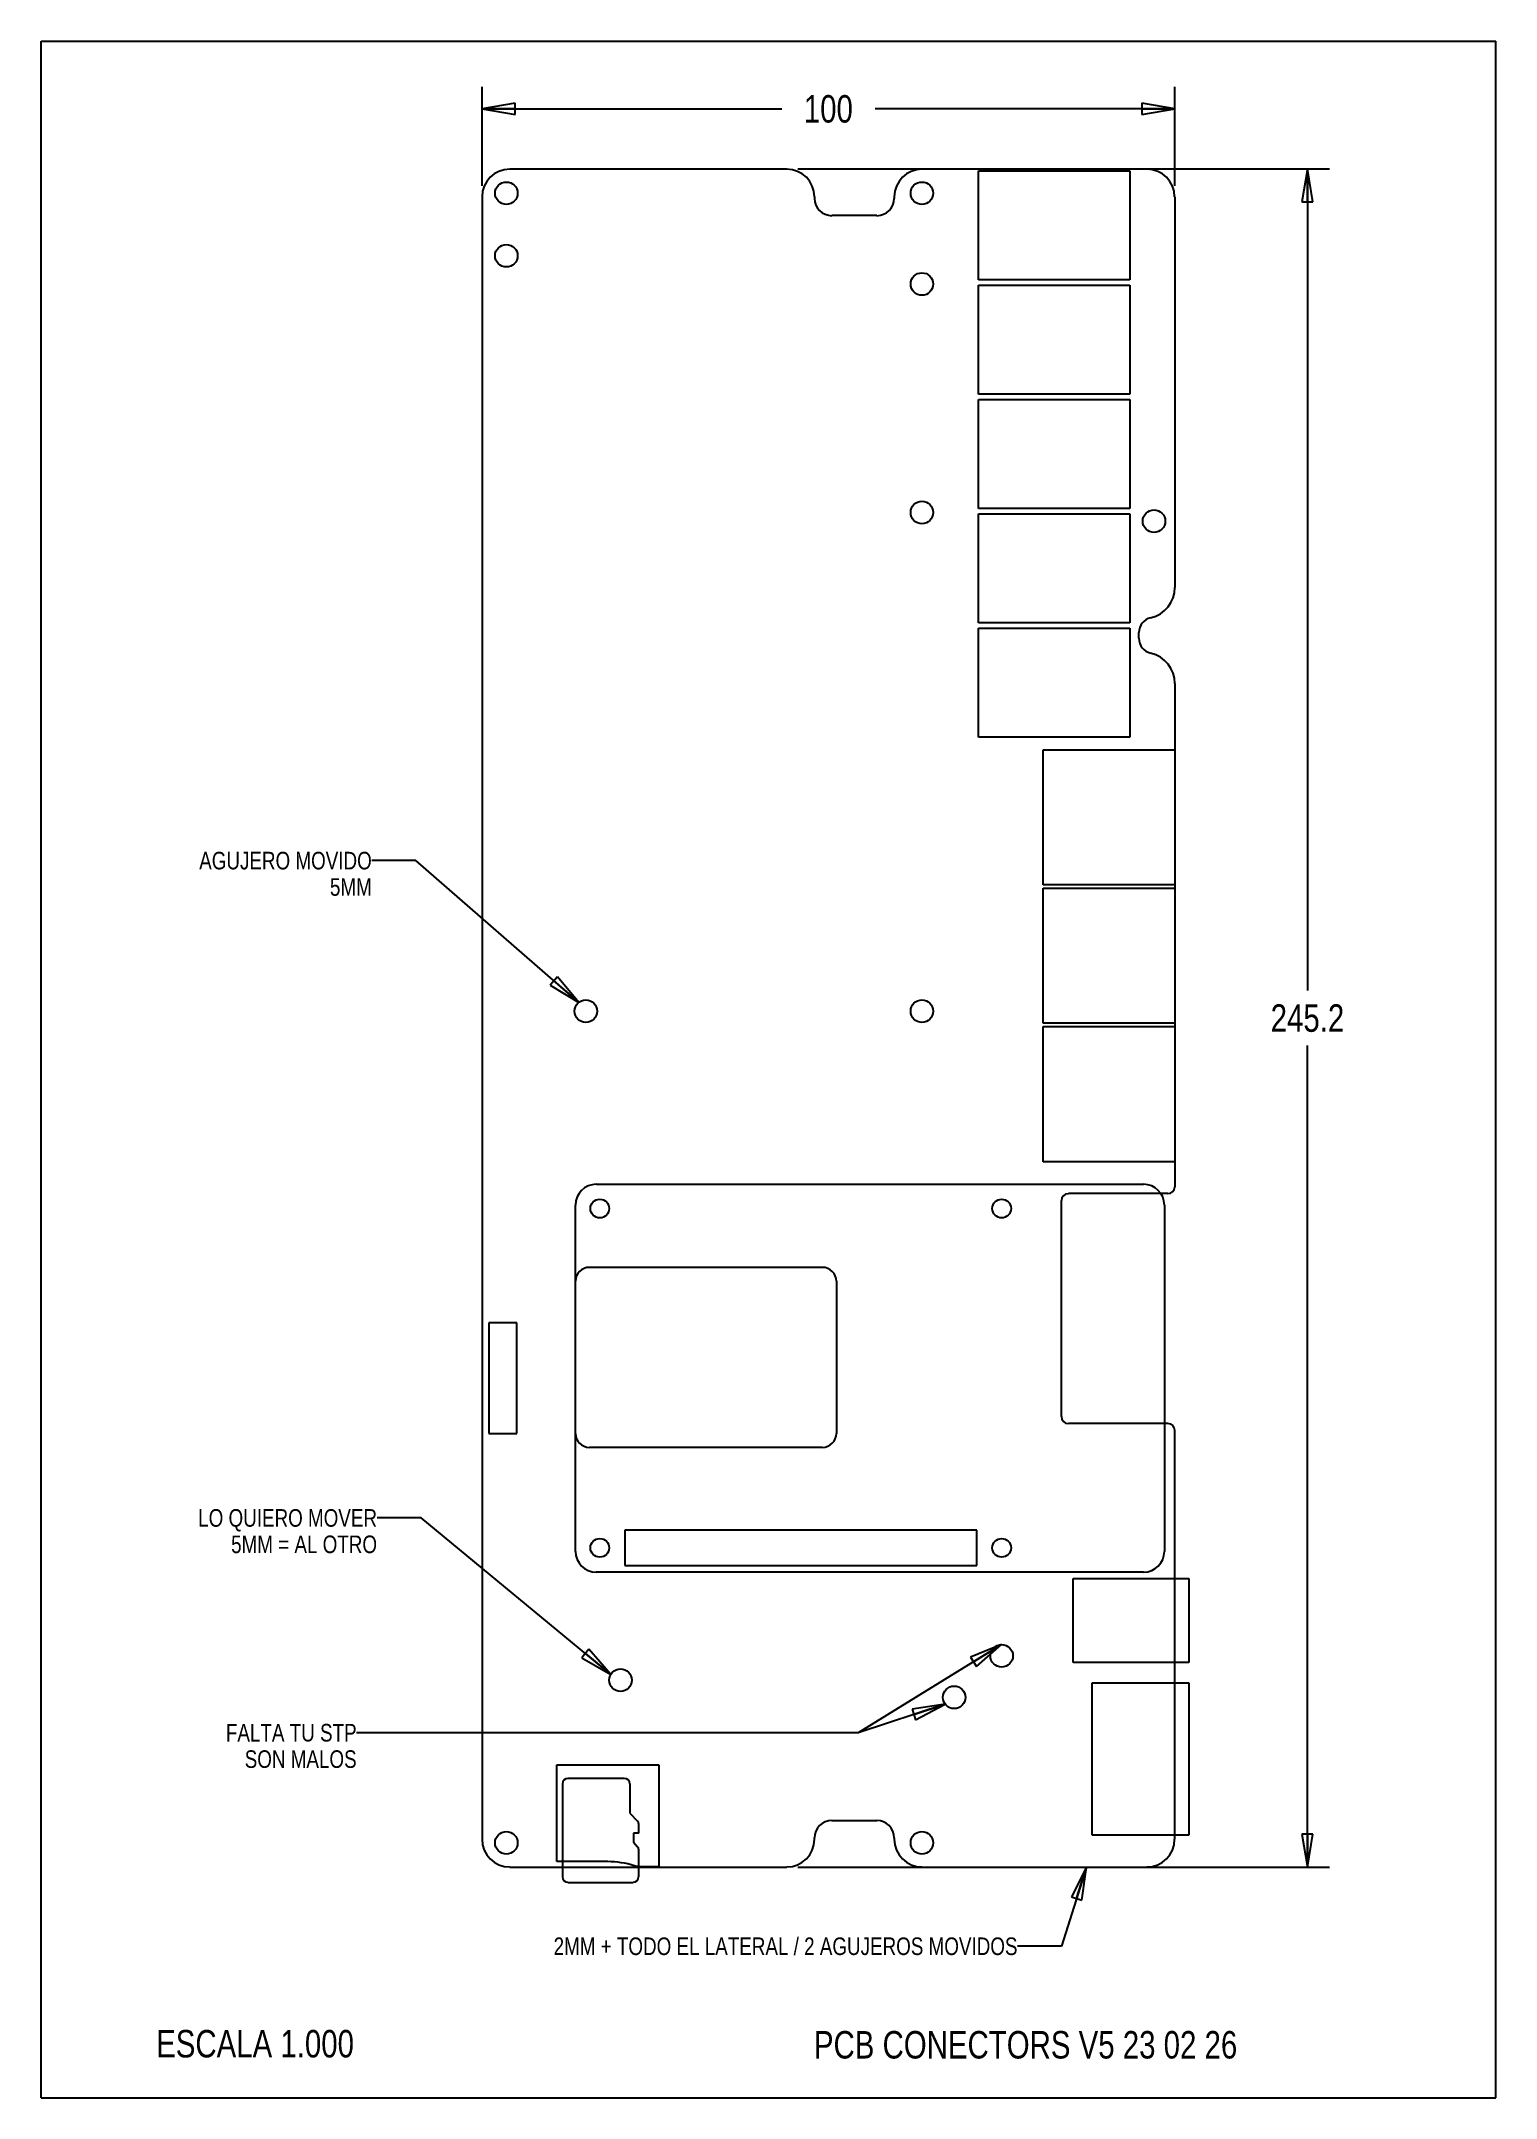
# Model space of a CAD drawing. Header units: inches. Extents: x 0 to 8.3, y 0 to 11.7.
import ezdxf

# ---------------------------------------------------------------- set-up
doc = ezdxf.new("R2010")
doc.units = ezdxf.units.IN
doc.header["$LTSCALE"] = 0.762205
doc.header["$MEASUREMENT"] = 0
doc.layers.get('0').update_dxf_attribs({"linetype": 'CONTINUOUS'})
for name, color, linetype in [('02___PRT_ALL_AXES', 7, 'CONTINUOUS'), ('03___PRT_ALL_CURVES', 7, 'CONTINUOUS'), ('03__ASM_ALL_CURVES', 7, 'CONTINUOUS')]:
    doc.layers.add(name, color=color, linetype=linetype)
doc.styles.get("Standard").update_dxf_attribs({"font": 'txt', "width": 0.8})
doc.dimstyles.new('DIMSTYLE_1', dxfattribs={"dimtxt": 0.15625, "dimasz": 0.1875, "dimexe": 0.125, "dimexo": 0.0625, "dimgap": 0.078125, "dimtad": 0, "dimtih": 1, "dimtoh": 1, "dimzin": 4, "dimdsep": 46, "dimtxsty": 'STANDARD', "dimblk": 'CLOSED', "dimblk1": 'CLOSED', "dimblk2": 'CLOSED', "dimcen": 0.09, "dimadec": 0, "dimazin": 0, "dimtfac": 1, "dimtofl": 0, "dimtmove": 0, "dimatfit": 3, "dimldrblk": 'CLOSED', "dimfxl": 1, "dimtolj": 1, "dimtzin": 4, "dimarcsym": 0})
doc.dimstyles.get("Standard").update_dxf_attribs({"dimtxt": 0.15625, "dimasz": 0.1875, "dimexe": 0.125, "dimexo": 0.0625, "dimgap": 0.09, "dimtad": 0, "dimtih": 1, "dimtoh": 1, "dimzin": 4, "dimdsep": 46, "dimtxsty": 'STANDARD', "dimblk": 'CLOSED', "dimblk1": 'CLOSED', "dimblk2": 'CLOSED', "dimcen": 0.09, "dimadec": 0, "dimazin": 0, "dimtp": 0.01, "dimtm": 0.01, "dimtfac": 1, "dimtofl": 0, "dimtmove": 0, "dimatfit": 3, "dimldrblk": 'CLOSED', "dimfxl": 1, "dimtolj": 1, "dimtzin": 4, "dimarcsym": 0})

# ---------------------------------------------------------------- blocks, each defined once
blk = doc.blocks.new('_CLOSED')
at = {"color": 0, "linetype": 'BYBLOCK'}
for p, q in [((0, 0), (-1, 0.167)), ((-1, 0.167), (-1, -0.167)), ((-1, -0.167), (0, 0)), ((-1, 0), (0, 0))]:
    blk.add_line(p, q, dxfattribs=at)
blk = doc.blocks.new('*D0')
at = {"color": 2, "linetype": 'CONTINUOUS'}
for p, q in [((4.301, 10.966), (7.322, 10.966)), ((7.197, 10.966), (7.197, 6.295)), ((7.197, 1.312), (7.197, 5.983)), ((4.301, 1.312), (7.322, 1.312))]:
    blk.add_line(p, q, dxfattribs=at)
at = {"color": 2, "linetype": 'CONTINUOUS', "xscale": 0.1875, "yscale": 0.1875, "zscale": 0.1875}
for p, rotation in [((7.197, 10.966), 90), ((7.197, 1.312), 270)]:
    blk.add_blockref('_CLOSED', p, dxfattribs=dict(at, rotation=rotation))
at = {"color": 2, "linetype": 'CONTINUOUS', "insert": (7.197, 6.217), "char_height": 0.1562, "width": 0.625, "attachment_point": 2, "line_spacing_factor": 0.9}
blk.add_mtext('245.2', dxfattribs=at)
blk = doc.blocks.new('*D1')
at = {"color": 2, "linetype": 'CONTINUOUS'}
for p, q in [((2.506, 10.871), (2.506, 11.433)), ((6.443, 10.871), (6.443, 11.433)), ((2.506, 11.308), (4.209, 11.308)), ((6.443, 11.308), (4.74, 11.308))]:
    blk.add_line(p, q, dxfattribs=at)
at = {"color": 2, "linetype": 'CONTINUOUS', "xscale": 0.1875, "yscale": 0.1875, "zscale": 0.1875, "rotation": 180}
blk.add_blockref('_CLOSED', (2.506, 11.308), dxfattribs=at)
at = {"color": 2, "linetype": 'CONTINUOUS', "xscale": 0.1875, "yscale": 0.1875, "zscale": 0.1875}
blk.add_blockref('_CLOSED', (6.443, 11.308), dxfattribs=at)
at = {"color": 2, "linetype": 'CONTINUOUS', "insert": (4.474, 11.386), "char_height": 0.1562, "width": 0.375, "attachment_point": 2, "line_spacing_factor": 0.9}
blk.add_mtext('100', dxfattribs=at)

msp = doc.modelspace()

# ---------------------------------------------------------------- linework, layer by layer
at = {"color": 7, "linetype": 'CONTINUOUS'}
for p, q in [((0, 0), (0, 11.693)), ((0, 11.693), (8.268, 11.693)), ((8.268, 0), (8.268, 11.693)), ((2.663, 10.966), (4.238, 10.966)), ((5.006, 10.966), (6.285, 10.966)), ((2.506, 10.808), (2.506, 1.47)), ((4.396, 10.808), (4.396, 10.799)), ((4.848, 10.808), (4.848, 10.799)), ((6.443, 10.808), (6.443, 8.587)), ((4.75, 10.701), (4.494, 10.701)), ((6.238, 8.298), (6.238, 8.33)), ((6.443, 8.041), (6.443, 5.18)), ((5.799, 3.873), (5.799, 5.101)), ((6.404, 5.141), (5.838, 5.141)), ((3.116, 4.722), (4.441, 4.722)), ((3.037, 3.777), (3.037, 4.643)), ((4.52, 4.643), (4.52, 3.777)), ((2.545, 4.407), (2.545, 3.777)), ((2.703, 4.407), (2.545, 4.407)), ((2.703, 3.777), (2.703, 4.407)), ((2.545, 3.777), (2.703, 3.777)), ((6.404, 3.834), (5.838, 3.834)), ((6.443, 1.47), (6.443, 3.794)), ((4.441, 3.698), (3.116, 3.698)), ((5.317, 3.227), (3.317, 3.227)), ((3.317, 3.227), (3.317, 3.027)), ((5.317, 3.027), (5.317, 3.227)), ((3.317, 3.027), (5.317, 3.027)), ((4.494, 1.577), (4.75, 1.577)), ((4.396, 1.47), (4.396, 1.478)), ((4.848, 1.478), (4.848, 1.47)), ((2.663, 1.312), (4.238, 1.312)), ((5.006, 1.312), (6.285, 1.312)), ((0, 0), (8.268, 0))]:
    msp.add_line(p, q, dxfattribs=at)
msp.add_circle((6.325, 8.964), 0.064, dxfattribs=at)
for centre, radius, start, end in [((2.663, 10.808), 0.157, 90, 180), ((4.238, 10.808), 0.157, 0, 90), ((5.006, 10.808), 0.157, 90, 180), ((6.285, 10.808), 0.157, 0, 90), ((4.494, 10.799), 0.0984, 180, 270), ((4.75, 10.799), 0.0984, 270, 360), ((6.266, 8.587), 0.177, 282.9371, 360), ((6.325, 8.33), 0.0866, 102.9371, 180), ((6.325, 8.298), 0.0866, 180, 257.0629), ((6.266, 8.041), 0.177, 0, 77.0629), ((6.404, 5.18), 0.0394, 270, 360), ((5.838, 5.101), 0.0394, 90, 180), ((3.116, 4.643), 0.0787, 90, 180), ((4.441, 4.643), 0.0787, 0, 90), ((5.838, 3.873), 0.0394, 180, 270), ((3.116, 3.777), 0.0787, 180, 270), ((4.441, 3.777), 0.0787, 270, 360), ((6.404, 3.794), 0.0394, 0, 90), ((4.494, 1.478), 0.0984, 90, 180), ((4.75, 1.478), 0.0984, 0, 90), ((2.663, 1.47), 0.157, 180, 270), ((4.238, 1.47), 0.157, 270, 360), ((5.006, 1.47), 0.157, 180, 270), ((6.285, 1.47), 0.157, 270, 360)]:
    msp.add_arc(centre, radius, start, end, dxfattribs=at)
at = {"layer": '02___PRT_ALL_AXES', "color": 7, "linetype": 'CONTINUOUS'}
for centre, radius in [((2.644, 10.828), 0.064), ((5.006, 10.828), 0.064), ((2.644, 10.473), 0.064), ((5.006, 10.312), 0.064), ((5.006, 9.013), 0.064), ((3.096, 6.178), 0.064), ((5.006, 6.178), 0.064), ((3.175, 5.056), 0.0531), ((5.459, 5.056), 0.0531), ((3.175, 3.127), 0.0531), ((5.459, 3.127), 0.0531), ((5.459, 2.513), 0.064), ((3.293, 2.375), 0.064), ((5.189, 2.277), 0.064), ((2.644, 1.45), 0.064), ((5.006, 1.45), 0.064)]:
    msp.add_circle(centre, radius, dxfattribs=at)
at = {"layer": '03___PRT_ALL_CURVES', "color": 4, "linetype": 'CONTINUOUS'}
for centre in [(2.644, 1.45), (5.006, 1.45)]:
    msp.add_circle(centre, 0.064, dxfattribs=at)
at = {"layer": '03__ASM_ALL_CURVES', "color": 4, "linetype": 'CONTINUOUS'}
for p, q in [((5.327, 10.335), (5.327, 10.955)), ((5.327, 10.955), (6.187, 10.955)), ((6.187, 10.955), (6.187, 10.335)), ((6.187, 10.335), (5.327, 10.335)), ((5.327, 9.685), (5.327, 10.305)), ((5.327, 10.305), (6.187, 10.305)), ((6.187, 10.305), (6.187, 9.685)), ((6.187, 9.685), (5.327, 9.685)), ((5.327, 9.035), (5.327, 9.655)), ((5.327, 9.655), (6.187, 9.655)), ((6.187, 9.655), (6.187, 9.035)), ((6.187, 9.035), (5.327, 9.035)), ((5.327, 8.386), (5.327, 9.006)), ((5.327, 9.006), (6.187, 9.006)), ((6.187, 9.006), (6.187, 8.386)), ((6.187, 8.386), (5.327, 8.386)), ((5.327, 7.736), (5.327, 8.356)), ((5.327, 8.356), (6.187, 8.356)), ((6.187, 8.356), (6.187, 7.736)), ((6.187, 7.736), (5.327, 7.736)), ((5.695, 6.897), (5.695, 7.664)), ((5.695, 7.664), (6.443, 7.664)), ((6.443, 7.664), (6.443, 6.897)), ((6.443, 6.897), (5.695, 6.897)), ((5.695, 6.877), (6.443, 6.877)), ((5.695, 6.109), (5.695, 6.877)), ((6.443, 6.877), (6.443, 6.109)), ((6.443, 6.109), (5.695, 6.109)), ((5.695, 6.09), (6.443, 6.09)), ((5.695, 5.322), (5.695, 6.09)), ((6.443, 6.09), (6.443, 5.322)), ((6.443, 5.322), (5.695, 5.322)), ((3.155, 5.194), (6.266, 5.194)), ((3.037, 3.107), (3.037, 5.076)), ((6.384, 5.076), (6.384, 3.107)), ((6.266, 2.989), (3.155, 2.989)), ((5.866, 2.952), (6.522, 2.952)), ((5.866, 2.475), (5.866, 2.952)), ((6.522, 2.952), (6.522, 2.475)), ((6.522, 2.475), (5.866, 2.475)), ((5.974, 2.359), (6.522, 2.359)), ((5.974, 1.493), (5.974, 2.359)), ((6.522, 2.359), (6.522, 1.493)), ((2.931, 1.893), (3.51, 1.893)), ((2.931, 1.344), (2.931, 1.893)), ((3.51, 1.893), (3.51, 1.316)), ((2.963, 1.785), (2.963, 1.257)), ((3.314, 1.816), (2.994, 1.816)), ((3.346, 1.785), (3.346, 1.619)), ((3.346, 1.619), (3.39, 1.573)), ((3.396, 1.504), (3.396, 1.559)), ((3.396, 1.504), (3.367, 1.504)), ((3.367, 1.504), (3.367, 1.453)), ((3.367, 1.453), (3.39, 1.428)), ((3.396, 1.257), (3.396, 1.414)), ((6.522, 1.493), (5.974, 1.493)), ((3.22, 1.344), (2.931, 1.344)), ((3.396, 1.316), (3.51, 1.316)), ((2.994, 1.225), (3.364, 1.225))]:
    msp.add_line(p, q, dxfattribs=at)
for centre, radius, start, end in [((3.155, 5.076), 0.118, 90, 180), ((6.266, 5.076), 0.118, 0, 90), ((3.155, 3.107), 0.118, 180, 270), ((6.266, 3.107), 0.118, 270, 360), ((2.994, 1.785), 0.0315, 90, 180), ((3.314, 1.785), 0.0315, 0, 90), ((3.376, 1.559), 0.0197, 0, 43.7455), ((3.376, 1.414), 0.0197, 0, 43.7455), ((3.22, 0.851), 0.492, 72.1242, 90), ((3.396, 1.395), 0.0787, 252.1242, 270), ((2.994, 1.257), 0.0315, 180, 270), ((3.364, 1.257), 0.0315, 270, 360)]:
    msp.add_arc(centre, radius, start, end, dxfattribs=at)

# ---------------------------------------------------------------- texts
at = {"color": 2, "linetype": 'CONTINUOUS', "line_spacing_factor": 0.9}
for s, insert, char_height, width, attachment_point in [('AGUJERO MOVIDO\\P5MM', (1.879, 7.084), 0.1, 1.12, 3), ('LO QUIERO MOVER \\P5MM = AL OTRO', (1.909, 3.347), 0.1, 1.28, 3), ('FALTA TU STP\\PSON MALOS', (1.793, 2.126), 0.1, 0.96, 3), ('2MM + TODO EL LATERAL / 2 AGUJEROS MOVIDOS', (5.549, 0.912), 0.1, 3.36, 3), ('ESCALA 1.000', (1.778, 0.386), 0.15625, 1.5, 3), ('PCB CONECTORS V5 23 02 26', (4.392, 0.38), 0.15625, 3.125, 1)]:
    msp.add_mtext(s, dxfattribs=dict(at, insert=insert, char_height=char_height, width=width, attachment_point=attachment_point))

# ---------------------------------------------------------------- dimensions: what is measured, and where the dimension line sits
at = {"color": 2, "linetype": 'CONTINUOUS'}
dim = msp.add_linear_dim(base=(6.443, 11.308), p1=(2.506, 10.808), p2=(6.443, 10.808), dimstyle='DIMSTYLE_1', dxfattribs=at)
dim.commit()
dim.dimension.update_dxf_attribs({"geometry": '*D1', "text_midpoint": (4.474, 11.308), "dimtype": 160})
dim = msp.add_linear_dim(base=(7.197, 1.312), p1=(4.238, 10.966), p2=(4.238, 1.312), angle=270, dimstyle='DIMSTYLE_1', dxfattribs=at)
dim.commit()
dim.dimension.update_dxf_attribs({"geometry": '*D0', "text_midpoint": (7.197, 6.139), "dimtype": 160})

# ---------------------------------------------------------------- leaders
for points in [[(3.055, 6.227), (2.129, 7.034), (1.879, 7.034)], [(3.238, 2.407), (2.159, 3.297), (1.909, 3.297)], [(5.459, 2.577), (4.643, 2.076), (1.793, 2.076)], [(5.138, 2.238), (4.643, 2.076), (1.793, 2.076)], [(5.942, 1.312), (5.799, 0.862), (5.549, 0.862)]]:
    msp.add_leader(points, dimstyle='STANDARD', override={"dimtad": 0}, dxfattribs=at)

doc.saveas('drawing.dxf')
